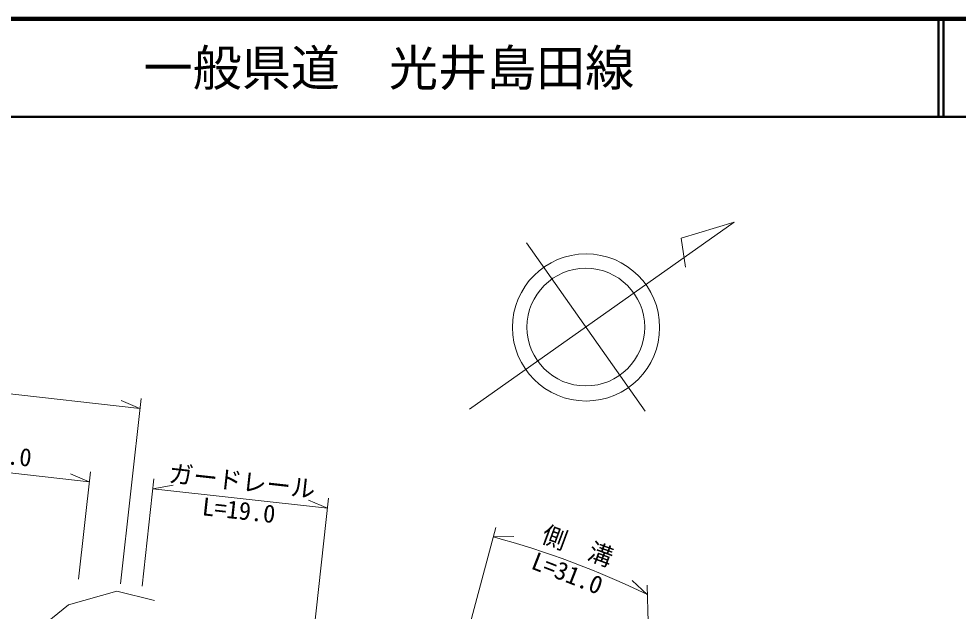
# Model space of a CAD drawing. Units: millimetres at full size, sheet at 1:1000; details may follow other scales. Extents: x 40000 to 680000, y 20000 to 380000.
# Drawn here: x 204010 to 299760, y 319606 to 380000 of the extents above; entities that cross this region are included whole.
import ezdxf
from ezdxf.enums import TextEntityAlignment as Align

# ---------------------------------------------------------------- set-up
doc = ezdxf.new("R2010")
doc.units = ezdxf.units.MM
doc.header["$LTSCALE"] = 1000
for name, color, linetype, lineweight in [('M-BGD', 7, 'Continuous', 13), ('M-BMK', 2, 'Continuous', 13), ('M-BMK-SRVR', 3, 'Continuous', 13), ('M-STR-HTXT', 7, 'Continuous', 13), ('M-TTL', 2, 'Continuous', 140), ('M-TTL-LINE', 7, 'Continuous', 50)]:
    doc.layers.add(name, color=color, linetype=linetype, lineweight=lineweight)
doc.layers.add('M-TTL-TXT', color=7, linetype='Continuous')
doc.styles.add('ＭＳ ゴシック', font='')
doc.styles.get('ＭＳ ゴシック').set_extended_font_data('MS Gothic')

msp = doc.modelspace()

# ---------------------------------------------------------------- linework, layer by layer
at = {"layer": 'M-BGD'}
for p, q in [((209090, 320265), (214015, 321648)), ((214015, 321648), (217858, 320706)), ((204094, 316239), (209090, 320265))]:
    msp.add_line(p, q, dxfattribs=at)
at = {"layer": 'M-BMK'}
msp.add_line((268206, 316680), (268121, 319679), dxfattribs=at)
at = {"layer": 'M-BMK-SRVR'}
for p, q in [((249963, 340203), (276941, 359260)), ((276941, 359260), (271511, 357636)), ((271511, 357636), (271959, 354669)), ((255748, 357145), (267865, 339993))]:
    msp.add_line(p, q, dxfattribs=at)
for centre, radius in [((261831, 348535), 7500), ((261806, 348569), 6000)]:
    msp.add_circle(centre, radius, dxfattribs=at)
at = {"layer": 'M-STR-HTXT'}
for p, q in [((216363, 340288), (182551, 344028)), ((214384, 322397), (216473, 341282)), ((216363, 340288), (214441, 341104)), ((211197, 332810), (181671, 336077)), ((211197, 332810), (209276, 333627)), ((210098, 322871), (211307, 333804)), ((216579, 322154), (217788, 333088)), ((217678, 332094), (219732, 332470)), ((235477, 330125), (217678, 332094)), ((235477, 330125), (233555, 330941)), ((233827, 315216), (235587, 331119)), ((248466, 312701), (252647, 328145)), ((252386, 327179), (254473, 327236)), ((268074, 321317), (266535, 322729)), ((268121, 319679), (268047, 322278))]:
    msp.add_line(p, q, dxfattribs=at)
msp.add_arc((228866, 240307), 90000, 64.17316, 74.85067, dxfattribs=at)
at = {"layer": 'M-TTL'}
msp.add_line((680000, 380000), (40000, 380000), dxfattribs=at)
at = {"layer": 'M-TTL-LINE'}
for p, q in [((297750, 380000), (297750, 370000)), ((298250, 380000), (298250, 370000)), ((40000, 370000), (680000, 370000))]:
    msp.add_line(p, q, dxfattribs=at)

# ---------------------------------------------------------------- texts
at = {"layer": 'M-STR-HTXT', "style": 'ＭＳ ゴシック'}
for s, rotation, p in [('側\u3000溝\u3000L=32.0', 353.688, (196467, 334742)), ('ガードレール', 353.688, (226610, 331407)), ('側\u3000溝', 339.69, (260471, 324895))]:
    msp.add_text(s, height=1833, rotation=rotation, dxfattribs=at).set_placement(p, align=Align.BOTTOM_CENTER)
for s, rotation, p in [('L=19.0', 353.688, (226544, 330811)), ('L=31.0', 338.677, (260258, 324335))]:
    msp.add_text(s, height=1833, rotation=rotation, dxfattribs=at).set_placement(p, align=Align.TOP_CENTER)
at = {"layer": 'M-TTL-TXT', "style": 'ＭＳ ゴシック'}
msp.add_text('一般県道\u3000光井島田線', height=3666, dxfattribs=at).set_placement((216734, 375000), align=Align.MIDDLE_LEFT)

doc.saveas('drawing.dxf')
